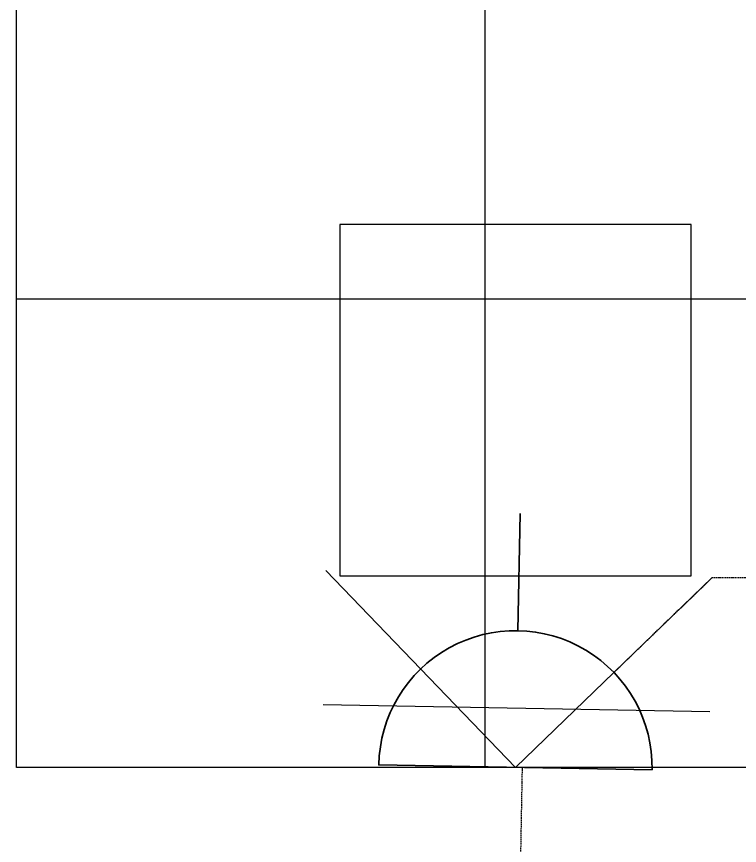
# Model space of a CAD drawing. Extents: x -12260 to 57327, y -29287 to 19916.
# Drawn here: x 3350 to 4276, y 6487 to 7548 of the extents above; entities that cross this region are included whole.
import ezdxf
from ezdxf.enums import TextEntityAlignment as Align

# ---------------------------------------------------------------- set-up
doc = ezdxf.new("R2010")
doc.units = 0
doc.header["$LTSCALE"] = 0.25
doc.linetypes.add('DASHDOT', pattern=[25.4, 12.7, -6.35, 0, -6.35])
doc.linetypes.add('HIDDEN', pattern=[9.525, 6.35, -3.175])
doc.layers.add('01-First Floor-FUR$0$FALSE CEILING', color=251, linetype='Continuous')
for name, color, linetype, lineweight in [('01-First Floor-FUR$0$LOADING', 253, 'Continuous', 5), ('01-First Floor-FUR$0$Walls', 251, 'Continuous', 5), ('E-LITE-CLNG-CNDT', 6, 'DASHDOT', 35), ('E-LITE-EXIT-NUMB', 6, 'Continuous', 25), ('E-POWR-FLOR-CNDT', 6, 'HIDDEN', 25), ('E-POWR-WALL @ 100', 4, 'Continuous', 35)]:
    doc.layers.add(name, color=color, linetype=linetype, lineweight=lineweight)
doc.styles.add('DC_SIMPLEX', font='SIMPLEX.shx', dxfattribs={"width": 0.7})

# ---------------------------------------------------------------- blocks, each defined once
blk = doc.blocks.new('01-First Floor-FUR')
at = {"layer": '01-First Floor-FUR$0$FALSE CEILING', "linetype": 'Continuous'}
for p, q in [((3950.4, 6586.9), (3950.4, 8609.1)), ((3350.4, 7186.9), (8296.4, 7186.9))]:
    blk.add_line(p, q, dxfattribs=at)
at = {"layer": '01-First Floor-FUR$0$FALSE CEILING'}
blk.add_lwpolyline([(3350.4, 8609.1), (8296.4, 8609.1), (8296.4, 6586.9), (3350.4, 6586.9)], close=True, dxfattribs=at)
at = {"layer": '01-First Floor-FUR$0$FALSE CEILING', "elevation": -0.1}
blk.add_lwpolyline([(3764.3, 6832.1), (4214.3, 6832.1), (4214.3, 7282.1), (3764.3, 7282.1)], close=True, dxfattribs=at)
at = {"layer": '01-First Floor-FUR$0$LOADING', "elevation": -0.1}
blk.add_lwpolyline([(3764.3, 6832.1), (4214.3, 6832.1), (4214.3, 7282.1), (3764.3, 7282.1)], close=True, dxfattribs=at)
at = {"layer": '01-First Floor-FUR$0$Walls'}
for p, q in [((3350.4, 8609.1), (3350.4, 6586.9)), ((3350.4, 6586.9), (7216.4, 6586.9))]:
    blk.add_line(p, q, dxfattribs=at)
blk = doc.blocks.new('*U25')
blk.add_line((1.75, -0.031), (3.249, -0.058))
blk.add_lwpolyline([(-0.031, -1.75, 1), (0.031, 1.75)], format="xyb", close=True)
at = {"layer": 'Defpoints'}
for p, q in [((0.803, 2.461), (0.714, -2.488)), ((2.519, 2.43), (0, 0)), ((2.43, -2.519), (0, 0))]:
    blk.add_line(p, q, dxfattribs=at)
at = {"layer": 'E-LITE-EXIT-NUMB', "style": 'DC_SIMPLEX', "width": 0.7, "flags": 8}
blk.add_attdef('TYPE', text='', height=2, rotation=360, dxfattribs=at).set_placement((-2.682, 5.238), align=Align.RIGHT)
blk.add_attdef('CIRCUIT', (2.682, 5.238), '', height=2, rotation=360, dxfattribs=at)

msp = doc.modelspace()

# ---------------------------------------------------------------- linework, layer by layer
at = {"layer": 'E-POWR-FLOR-CNDT'}
for points in [[(4115.3, 6708.4), (4241.2, 6829.9), (6742.4, 6838.8), (6863.9, 6712.8)], [(3832.2, 4110.6), (3955.9, 4234.4), (3998.2, 6586.7)]]:
    msp.add_lwpolyline(points, dxfattribs=at)

# ---------------------------------------------------------------- block references
at = {"layer": 'E-LITE-CLNG-CNDT'}
msp.add_blockref('01-First Floor-FUR', (0, 0), dxfattribs=at)
at = {"layer": 'E-POWR-WALL @ 100', "xscale": 100, "yscale": 100, "zscale": 100, "rotation": 90.00000000000001}
msp.add_blockref('*U25', (3989.3, 6586.9), dxfattribs=at)

doc.saveas('drawing.dxf')
